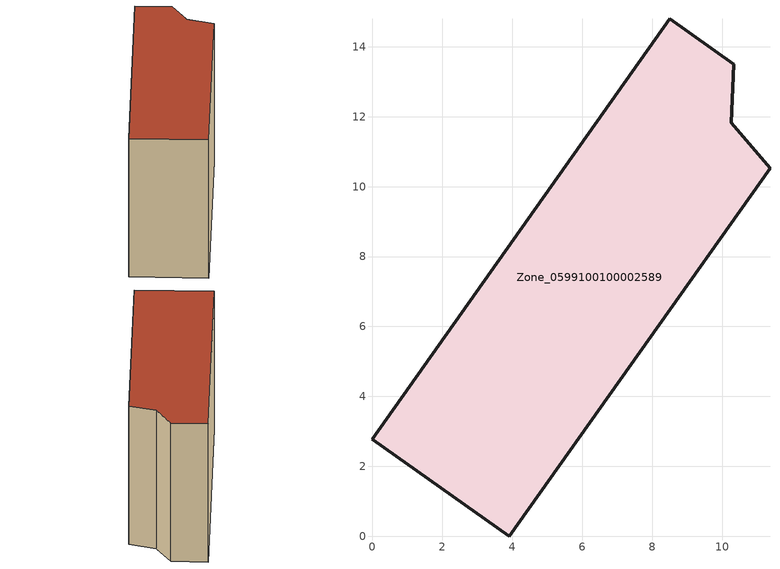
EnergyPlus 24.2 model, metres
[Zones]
Zone_0599100100002589
 floor ground (C_G): 10.27,11.82 11.37,10.53 3.91,0 0,2.77 8.51,14.8 10.34,13.5 z3.81
 wall outside (C_F): 10.34,13.5 8.51,14.8 0,2.77 3.91,0 11.37,10.53 10.27,11.82 10.34,13.5 z3.81:13.64
 roof outside (C_R): 11.37,10.53 10.27,11.82 10.34,13.5 8.51,14.8 0,2.77 3.91,0 z13.64
[BUILDING]
Pand.0599100100002589: North Axis=0; Terrain=City; Loads Convergence Tolerance Value=0.04; Temperature Convergence Tolerance Value=0.4; Solar Distribution=FullExterior; Maximum Number of Warmup Days=25; Minimum Number of Warmup Days=1
[Site:Location]
Rotterdam.The.Hague.AP_ZH_NLD Design_Conditions: Latitude=51.96; Longitude=4.45; Time Zone=1; Elevation=-4.5
[SITE:GROUNDTEMPERATURE:BUILDINGSURFACE]
18, 18, 18, 18, 18, 18, 18, 18, 18, 18, 18, 18
[MATERIAL] Thermal Absorptance=0.9; Solar Absorptance=0.7; Visible Absorptance=0.7
Name | Roughness | Thickness | Conductivity | Density | Specific Heat
G.TI.2006-2014 | MediumSmooth | 0.15 | 0.06 | 540 | 1210
F.TI.2006-2014 | Rough | 0.3 | 0.12 | 1920 | 840
R.TI.2006-2014 | MediumRough | 0.2 | 0.08 | 1500 | 1000
[CONSTRUCTION]
C_G: G.TI.2006-2014
C_F: F.TI.2006-2014
C_R: R.TI.2006-2014
[ZONE]
Zone_0599100100002589: Type=1; Multiplier=1; Ceiling Height=Autocalculate; Volume=Autocalculate; Floor Area=autocalculate; Part of Total Floor Area=Yes
[ZONEINFILTRATION:DESIGNFLOWRATE]
Infil_Zone_0599100100002589: Zone or ZoneList or Space or SpaceList=Zone_0599100100002589; Schedule=AlwaysOn; Design Flow Rate Calculation Method=Flow/Area; Flow Rate per Floor Area=0.0015; Constant Term Coefficient=1; Temperature Term Coefficient=0; Velocity Term Coefficient=0; Velocity Squared Term Coefficient=0
[HVACTEMPLATE:ZONE:IDEALLOADSAIRSYSTEM]
Zone_0599100100002589: Maximum Heating Supply Air Temperature=50; Minimum Cooling Supply Air Temperature=13; Maximum Heating Supply Air Humidity Ratio=0.0156; Minimum Cooling Supply Air Humidity Ratio=0.0077; Heating Limit=NoLimit; Cooling Limit=NoLimit; Dehumidification Control Type=ConstantSensibleHeatRatio; Cooling Sensible Heat Ratio=0.7; Dehumidification Setpoint=60; Humidification Control Type=None; Humidification Setpoint=30; Outdoor Air Method=None; Outdoor Air Flow Rate per Person=0.00944; Outdoor Air Flow Rate per Zone Floor Area=0; Outdoor Air Flow Rate per Zone=0; Demand Controlled Ventilation Type=None; Outdoor Air Economizer Type=NoEconomizer; Heat Recovery Type=None; Sensible Heat Recovery Effectiveness=0.7; Latent Heat Recovery Effectiveness=0.65
[ZONECONTROL:THERMOSTAT]
ThermostatControl_Zone_0599100100002589: Zone or ZoneList=Zone_0599100100002589; Control Type Schedule=DualSetpointControlType; Control 1=Thermostat_Zone_0599100100002589; Temperature Difference Between Cutout And Setpoint=0
[THERMOSTATSETPOINT:DUALSETPOINT]
Thermostat_Zone_0599100100002589: Heating Setpoint Temperature Schedule=HeatingSetpoint_Zone_0599100100002589; Cooling Setpoint Temperature Schedule=CoolingSetpoint_Zone_0599100100002589
[SCHEDULE:COMPACT]
HeatingSetpoint_Zone_0599100100002589: Through: 12/31, For: AllDays, Until: 24:00, 21
CoolingSetpoint_Zone_0599100100002589: Through: 12/31, For: AllDays, Until: 24:00, 24
DualSetpointControlType: Through: 12/31, For: AllDays, Until: 24:00, 4
AlwaysOn: Through: 12/31, For: AllDays, Until: 24:00, 1
